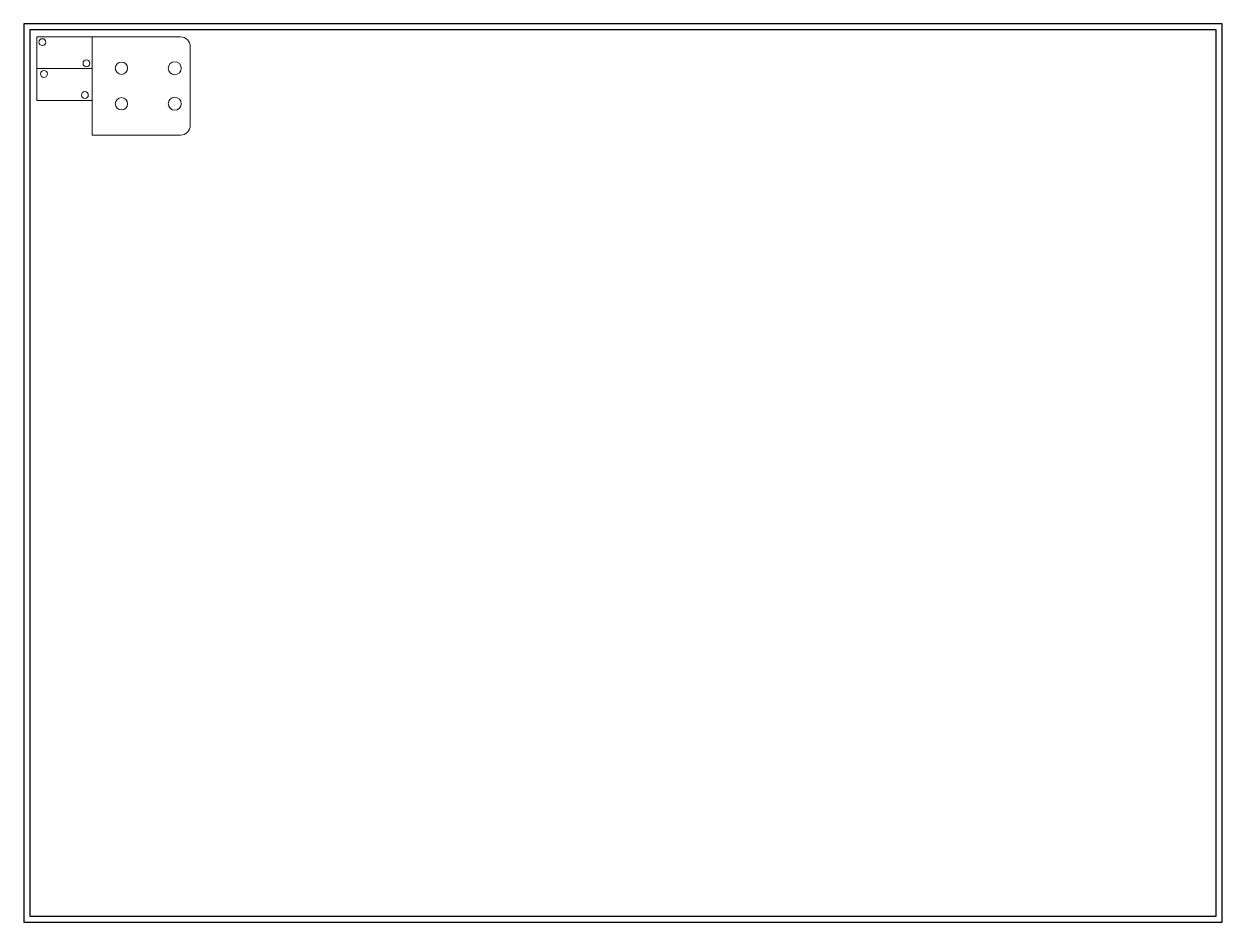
# Model space of a CAD drawing. Header units: millimetres. Extents: x 0 to 610, y 0 to 457.
import ezdxf

# ---------------------------------------------------------------- set-up
doc = ezdxf.new("R2010")
doc.units = ezdxf.units.MM
doc.header["$LTSCALE"] = 0.05
doc.linetypes.add('Dotted', pattern=[15, 12, -3])
doc.layers.get('0').update_dxf_attribs({"plot": 0})
doc.layers.add('CUT', color=1, linetype='Continuous', lineweight=0)

msp = doc.modelspace()

# ---------------------------------------------------------------- linework, layer by layer
msp.add_lwpolyline([(0, 0), (610, 0), (610, 457), (0, 457)], close=True)
at = {"linetype": 'Dotted'}
msp.add_lwpolyline([(3, 3), (607, 3), (607, 454), (3, 454)], close=True, dxfattribs=at)
at = {"layer": 'CUT'}
for p, q in [((6.56, 450.44), (6.56, 418.12)), ((79.65, 450.44), (6.56, 450.44)), ((34.65, 450.44), (34.65, 400.44)), ((84.65, 405.44), (84.65, 445.44)), ((6.56, 434.28), (34.65, 434.28)), ((6.56, 418.12), (34.65, 418.12)), ((34.65, 400.44), (79.65, 400.44))]:
    msp.add_line(p, q, dxfattribs=at)
for centre, radius in [((9.37, 447.75), 1.75), ((10.2, 431.59), 1.75), ((31.84, 436.97), 1.75), ((49.65, 434.47), 3.13), ((76.79, 434.47), 3.3), ((31.01, 420.81), 1.75), ((49.65, 416.41), 3.13), ((76.79, 416.41), 3.3)]:
    msp.add_circle(centre, radius, dxfattribs=at)
for centre, start, end in [((79.65, 445.44), 0, 90), ((79.65, 405.44), 270, 0)]:
    msp.add_arc(centre, 5, start, end, dxfattribs=at)

doc.saveas('drawing.dxf')
